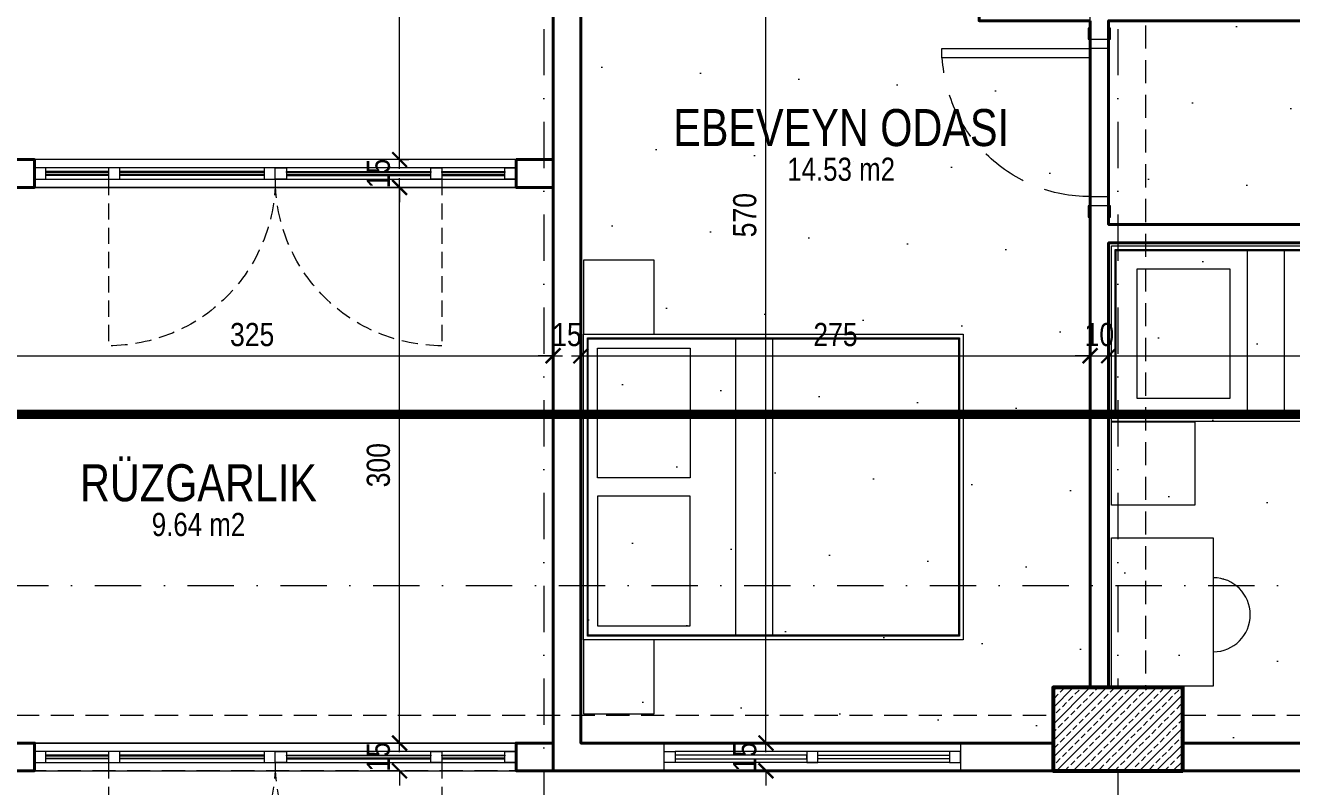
# Model space of a CAD drawing. Header units: centimetres. Extents: x 6300 to 11550, y 0 to 5300.
# Drawn here: x 8410 to 9094, y 1478 to 1889 of the extents above; entities that cross this region are included whole.
import ezdxf
from ezdxf.enums import TextEntityAlignment as Align
from ezdxf.xclip import XClip

# ---------------------------------------------------------------- set-up
doc = ezdxf.new("R2010")
doc.units = ezdxf.units.CM
doc.header["$LTSCALE"] = 100
doc.header["$XCLIPFRAME"] = 0
for name, pattern in [('D BLOK_AKS_NK$0$DASHDOT2', [0.5, 0.25, -0.125, 0, -0.125]), ('D BLOK_KESİT ÇİZGİSİ$0$DASHDOT', [1, 0.5, -0.25, 0, -0.25]), ('D BLOK_STA_NK$0$HIDDEN2', [0.1875, 0.125, -0.0625]), ('D BLOK_ZK$0$HIDDEN2', [0.1875, 0.125, -0.0625]), ('xref_2+1_A3_PLAN$0$HIDDEN', [0.375, 0.25, -0.125])]:
    doc.linetypes.add(name, pattern=pattern)
for name, color, linetype, lineweight in [('D BLOK_AKS_NK$0$MYD - AKS', 8, 'D BLOK_AKS_NK$0$DASHDOT2', 15), ('D BLOK_KESİT ÇİZGİSİ$0$MYD - TEXT-KESIT', 3, 'D BLOK_KESİT ÇİZGİSİ$0$DASHDOT', 18), ('D BLOK_STA_NK$0$MYD - B-H', 37, 'Continuous', 20), ('D BLOK_STA_NK$0$MYD - BA', 6, 'Continuous', 53), ('D BLOK_STA_NK$0$MYD - IZ-1', 8, 'D BLOK_STA_NK$0$HIDDEN2', 20), ('D BLOK_STA_NK$0$MYD - WIPEOUT', 241, 'Continuous', 0), ('D BLOK_ZK$0$MYD - CAM', 3, 'Continuous', 5), ('D BLOK_ZK$0$MYD - CAM-PER', 8, 'Continuous', 15), ('D BLOK_ZK$0$MYD - DIM-IC', 10, 'Continuous', 20), ('D BLOK_ZK$0$MYD - DUVAR', 4, 'Continuous', 40), ('D BLOK_ZK$0$MYD - TEXT', 7, 'Continuous', 20), ('D BLOK_ZK$0$MYD - TEXT-M2', 1, 'Continuous', 20), ('xref_1+1_A2_PLAN$0$MYD - DUVAR', 4, 'Continuous', 40), ('xref_2+1_A3_PLAN$0$MYD - CAM', 3, 'Continuous', 5), ('xref_2+1_A3_PLAN$0$MYD - CAM-PER', 8, 'Continuous', 15), ('xref_2+1_A3_PLAN$0$MYD - DUVAR', 4, 'Continuous', 40), ('xref_2+1_A3_PLAN$0$MYD - GOR-ARKA', 8, 'Continuous', 9), ('xref_2+1_A3_PLAN$0$MYD - KAPI', 2, 'Continuous', 20), ('xref_2+1_A3_PLAN$0$SAA_TEFRİS', 252, 'Continuous', 5), ('xref_2+1_A3_PLAN$0$xref_2+1_A3_PLAN$0$MYD - DUVAR', 4, 'Continuous', 40), ('xref_2+1_A3_TEXT$0$MYD - TEXT', 7, 'Continuous', 20), ('xref_2+1_A3_TEXT$0$MYD - TEXT-M2', 1, 'Continuous', 20)]:
    doc.layers.add(name, color=color, linetype=linetype, lineweight=lineweight)
for name, color, linetype, lineweight, plot in [('D BLOK_ZK$0$MYD - ALAN-NET', 30, 'Continuous', 9, False), ('xref_1+1_A2_PLAN$0$MYD - ALAN-BRUT', 190, 'Continuous', 9, False), ('xref_2+1_A3_TEXT$0$MYD - ALAN-BRUT', 190, 'Continuous', 9, False), ('xref_2+1_A3_TEXT$0$MYD - ALAN-NET', 30, 'Continuous', 9, False)]:
    doc.layers.add(name, color=color, linetype=linetype, lineweight=lineweight, plot=plot)
doc.styles.add('D BLOK_KESİT ÇİZGİSİ$0$MYD_4.00mm', font='ARIALN.TTF', dxfattribs={"height": 40})
doc.styles.add('D BLOK_ZK$0$0ZG_2.50mm_B', font='arial.ttf', dxfattribs={"width": 0.8, "height": 25})
doc.styles.add('D BLOK_ZK$0$0ZG_4.00mm_B', font='arial.ttf', dxfattribs={"width": 0.8, "height": 40})
doc.styles.add('D BLOK_ZK$0$MYD_1.25mm', font='ARIALN.TTF', dxfattribs={"height": 12.5})
doc.styles.add('D BLOK_ZK$0$Standard', font='arial.ttf')
doc.styles.add('xref_2+1_A3_TEXT$0$0ZG_2.50mm_B', font='arial.ttf', dxfattribs={"width": 0.8, "height": 25})
doc.styles.add('xref_2+1_A3_TEXT$0$0ZG_4.00mm_B', font='arial.ttf', dxfattribs={"width": 0.8, "height": 40})
doc.styles.add('xref_2+1_A3_TEXT$0$Standard', font='arial.ttf')
doc.dimstyles.new('D BLOK_ZK$0$MYD_DIM050', dxfattribs={"dimscale": 0, "dimtxt": 12.5, "dimasz": 8, "dimexe": 5, "dimexo": 0, "dimgap": 5, "dimtad": 1, "dimdec": 1, "dimrnd": 0.5, "dimzin": 12, "dimdsep": 46, "dimtxsty": 'D BLOK_ZK$0$MYD_1.25mm', "dimblk": 'D BLOK_ZK$0$_ARCHTICK', "dimcen": 0.09, "dimdle": 5, "dimclrd": 256, "dimclre": 256, "dimclrt": 256, "dimadec": 0, "dimazin": 0, "dimtfac": 1, "dimtdec": 1, "dimtix": 1, "dimtofl": 0, "dimtmove": 2, "dimatfit": 1, "dimldrblk": 'D BLOK_ZK$0$_ARCHTICK', "dimfxl": 30, "dimfxlon": 1, "dimtolj": 1, "dimtzin": 0, "dimlwd": -1, "dimlwe": -1, "dimarcsym": 0})

# ---------------------------------------------------------------- blocks, each defined once
blk = doc.blocks.new('xref_1+1_A2_PLAN')
at = {"layer": 'xref_1+1_A2_PLAN$0$MYD - ALAN-BRUT'}
blk.add_lwpolyline([(908.59, 1041.39), (1578.59, 1041.39), (1578.59, 441.39), (1243.59, 441.39), (1243.59, 361.39), (993.59, 361.39), (993.59, 441.39), (908.59, 441.39)], close=True, dxfattribs=at)
at = {"layer": 'xref_1+1_A2_PLAN$0$MYD - DUVAR'}
blk.add_lwpolyline([(1538.59, 1041.39), (1578.59, 1041.39), (1578.59, 441.39), (908.59, 441.39), (908.59, 1041.39), (1473.59, 1041.39), (1473.59, 1011.39), (1538.59, 1011.39)], close=True, dxfattribs=at)
blk = doc.blocks.new('*U139')
at = {"layer": 'D BLOK_ZK$0$MYD - CAM', "linetype": 'D BLOK_ZK$0$HIDDEN2', "ltscale": 0.7}
for points in [[(40, 7), (40, 97, -0.414214), (130, 7, 10.485491)], [(220, 7), (220, 97, 0.414214), (130, 7, -10.485491)]]:
    blk.add_lwpolyline(points, format="xyb", dxfattribs=at)
at = {"layer": 'D BLOK_ZK$0$MYD - CAM'}
for points in [[(0, 7), (260, 7), (260, 1), (0, 1)], [(0, 7), (6, 7), (6, 1), (0, 1)], [(40, 7), (46, 7), (46, 1), (40, 1)], [(124, 7), (130, 7), (130, 1), (124, 1)], [(136, 7), (130, 7), (130, 1), (136, 1)], [(220, 7), (214, 7), (214, 1), (220, 1)], [(260, 7), (254, 7), (254, 1), (260, 1)], [(260, 7), (254, 7), (254, 1), (260, 1)], [(40, 5.02), (6, 5.02), (6, 4.61), (40, 4.61), (40, 5.02)], [(40, 3.39), (40, 2.99), (6, 2.99), (6, 3.39), (40, 3.39)], [(124, 5.02), (46, 5.02), (46, 4.61), (124, 4.61), (124, 5.02)], [(124, 3.39), (124, 2.99), (46, 2.99), (46, 3.39), (124, 3.39)], [(136, 5.02), (214, 5.02), (214, 4.61), (136, 4.61), (136, 5.02)], [(136, 3.39), (136, 2.99), (214, 2.99), (214, 3.39), (136, 3.39)], [(220, 5.02), (254, 5.02), (254, 4.61), (220, 4.61), (220, 5.02)], [(220, 3.39), (220, 2.99), (254, 2.99), (254, 3.39), (220, 3.39)]]:
    blk.add_lwpolyline(points, close=True, dxfattribs=at)
at = {"layer": 'D BLOK_ZK$0$MYD - CAM-PER'}
blk.add_lwpolyline([(0, -3.5), (0, 11.5), (260, 11.5), (260, -3.5)], close=True, dxfattribs=at)
blk = doc.blocks.new('D BLOK_ZK$0$TAG_MAHAL_01')
at = {"style": 'D BLOK_ZK$0$Standard', "width": 0.65, "flags": 1}
blk.add_attdef('M2', text='', height=20, dxfattribs=at).set_placement((0, 0), align=Align.MIDDLE_RIGHT)
at = {"layer": 'D BLOK_ZK$0$MYD - TEXT', "style": 'D BLOK_ZK$0$0ZG_4.00mm_B', "width": 0.8}
blk.add_attdef('MAHAL_ADI', text='', height=40, dxfattribs=at).set_placement((0, -32.5), align=Align.MIDDLE_CENTER)
at = {"layer": 'D BLOK_ZK$0$MYD - TEXT-M2', "style": 'D BLOK_ZK$0$0ZG_2.50mm_B', "width": 0.8}
blk.add_attdef('MAHAL_M2', text='', height=25, dxfattribs=at).set_placement((0, -77.5), align=Align.MIDDLE_CENTER)
blk = doc.blocks.new('xref_2+1_A3_TEXT$0$TAG_MAHAL_01')
at = {"style": 'xref_2+1_A3_TEXT$0$Standard', "width": 0.65, "flags": 1}
blk.add_attdef('M2', text='', height=20, dxfattribs=at).set_placement((0, 0), align=Align.MIDDLE_RIGHT)
at = {"layer": 'xref_2+1_A3_TEXT$0$MYD - TEXT', "style": 'xref_2+1_A3_TEXT$0$0ZG_4.00mm_B', "width": 0.8}
blk.add_attdef('MAHAL_ADI', text='', height=40, dxfattribs=at).set_placement((0, -32.5), align=Align.MIDDLE_CENTER)
at = {"layer": 'xref_2+1_A3_TEXT$0$MYD - TEXT-M2', "style": 'xref_2+1_A3_TEXT$0$0ZG_2.50mm_B', "width": 0.8}
blk.add_attdef('MAHAL_M2', text='', height=25, dxfattribs=at).set_placement((0, -77.5), align=Align.MIDDLE_CENTER)
blk = doc.blocks.new('xref_2+1_A3_TEXT')
at = {"layer": 'xref_2+1_A3_TEXT$0$MYD - ALAN-NET'}
h = blk.add_hatch(dxfattribs=at)
h.set_pattern_fill('DOTS', color=1, scale=30, angle=60)
h.paths.add_polyline_path([(258.31, 1034.29), (473.31, 1034.29), (473.31, 854.29), (533.31, 854.29), (533.31, 494.29), (513.31, 494.29), (513.31, 464.29), (258.31, 464.29)])
h.paths.add_polyline_path([(753.31, 1009.29), (718.31, 1009.29), (718.31, 1034.29), (578.31, 1034.29), (578.31, 954.29), (483.31, 954.29), (483.31, 864.29), (753.31, 864.29)])
h.paths.add_polyline_path([(768.31, 1009.29), (803.31, 1009.29), (803.31, 1034.29), (893.31, 1034.29), (893.31, 854.29), (768.31, 854.29)])
h.paths.add_polyline_path([(893.31, 1034.29), (924.06, 1034.29), (924.06, 955.04), (932.56, 955.04), (932.56, 1034.29), (1148.31, 1034.29), (1148.31, 974.29), (1173.31, 974.29), (1173.31, 964.29), (1193.31, 964.29), (1193.31, 489.29), (1168.31, 489.29), (1168.31, 464.29), (893.31, 464.29)])
h.paths.add_polyline_path([(543.31, 854.29), (893.31, 854.29), (893.31, 744.29), (543.31, 744.29)])
h.paths.add_polyline_path([(543.31, 734.29), (543.31, 494.29), (583.31, 494.29), (583.31, 464.29), (883.31, 464.29), (883.31, 734.29)])
h.paths.add_polyline_path([(888.31, 449.29), (1128.31, 449.29), (1128.31, 374.29), (888.31, 374.29)])
at = {"layer": 'xref_2+1_A3_TEXT$0$MYD - ALAN-BRUT'}
blk.add_lwpolyline([(243.31, 1049.29), (483.31, 1049.29), (483.31, 964.29), (533.31, 964.29), (533.31, 1049.29), (728.31, 1049.29), (728.31, 1019.29), (793.31, 1019.29), (793.31, 1049.29), (1158.31, 1049.29), (1158.31, 984.29), (1205.81, 984.29), (1205.81, 449.29), (1133.31, 449.29), (1133.31, 369.29), (883.31, 369.29), (883.31, 449.29), (243.31, 449.29)], close=True, dxfattribs=at)
at = {"layer": 'xref_2+1_A3_TEXT$0$MYD - ALAN-NET'}
for points in [[(258.31, 1034.29), (473.31, 1034.29), (473.31, 854.29), (533.31, 854.29), (533.31, 494.29), (513.31, 494.29), (513.31, 464.29), (258.31, 464.29)], [(543.31, 854.29), (893.31, 854.29), (893.31, 744.29), (543.31, 744.29)], [(543.31, 734.29), (543.31, 494.29), (583.31, 494.29), (583.31, 464.29), (883.31, 464.29), (883.31, 734.29)]]:
    blk.add_lwpolyline(points, close=True, dxfattribs=at)
ref = blk.add_blockref('xref_2+1_A3_TEXT$0$TAG_MAHAL_01', (398.85, 812.84), dxfattribs=dict(xscale=0.5, yscale=0.5, zscale=0.5))
ref.add_attrib('MAHAL_ADI', 'EBEVEYN ODASI', dxfattribs={"layer": 'xref_2+1_A3_TEXT$0$MYD - TEXT', "height": 20, "style": 'xref_2+1_A3_TEXT$0$0ZG_4.00mm_B', "width": 0.8}).set_placement((398.85, 796.59), align=Align.MIDDLE_CENTER)
ref.add_attrib('MAHAL_M2', '14.53 m2', dxfattribs={"layer": 'xref_2+1_A3_TEXT$0$MYD - TEXT-M2', "height": 12.5, "style": 'xref_2+1_A3_TEXT$0$0ZG_2.50mm_B', "width": 0.8}).set_placement((398.85, 774.09), align=Align.MIDDLE_CENTER)
blk = doc.blocks.new('xref_2+1_A3_PLAN$0$KAPI - 090')
at = {"layer": 'xref_2+1_A3_PLAN$0$MYD - KAPI', "ltscale": 2}
for points in [[(10, 80), (5, 80), (5, 0), (10, 0), (10, 80)], [(0, 0), (5, 0)], [(85, 0), (90, 0)]]:
    blk.add_lwpolyline(points, dxfattribs=at)
at = {"layer": 'xref_2+1_A3_PLAN$0$MYD - KAPI', "linetype": 'xref_2+1_A3_PLAN$0$HIDDEN'}
blk.add_lwpolyline([(85, 0, 0.396012), (10, 79.84)], format="xyb", dxfattribs=at)
blk = doc.blocks.new('*U480')
at = {"layer": 'xref_2+1_A3_PLAN$0$MYD - GOR-ARKA'}
blk.add_lwpolyline([(5, 0), (85, 0), (85, -10), (5, -10)], close=True, dxfattribs=at)
at = {"layer": 'xref_2+1_A3_PLAN$0$MYD - KAPI'}
for points in [[(5, -10), (5, 0), (-6, 0), (-6, 1), (-6, 1), (0, 1), (0, -11), (-6, -11), (-6, -10)], [(90, -11), (90, 1), (96, 1), (96, 0), (85, 0), (85, -10), (96, -10), (96, -11)]]:
    blk.add_lwpolyline(points, close=True, dxfattribs=at)
blk.add_blockref('xref_2+1_A3_PLAN$0$KAPI - 090', (0, 0), dxfattribs=at)
blk = doc.blocks.new('xref_2+1_A3_PLAN$0$Pencere - 160x20')
at = {"layer": 'xref_2+1_A3_PLAN$0$MYD - CAM'}
for points in [[(6, -10.5), (6, -4.5), (0, -4.5), (0, -10.5), (6, -10.5)], [(83, -10.5), (83, -4.5), (77, -4.5), (77, -10.5), (83, -10.5)], [(154, -10.5), (154, -4.5), (160, -4.5), (160, -10.5), (154, -10.5)]]:
    blk.add_lwpolyline(points, dxfattribs=at)
for points in [[(6, -8.5), (6, -6.5), (77, -6.5), (77, -8.5)], [(154, -8.5), (154, -6.5), (83, -6.5), (83, -8.5)]]:
    blk.add_lwpolyline(points, close=True, dxfattribs=at)
at = {"layer": 'xref_2+1_A3_PLAN$0$MYD - CAM-PER'}
blk.add_lwpolyline([(0, 0), (160, 0), (160, -15), (0, -15)], close=True, dxfattribs=at)
for points in [[(6, -4.5), (154, -4.5)], [(6, -10.5), (154, -10.5)]]:
    blk.add_lwpolyline(points, dxfattribs=at)
blk = doc.blocks.new('xref_2+1_A3_PLAN$0$yatak 160x200')
at = {"layer": 'xref_2+1_A3_PLAN$0$SAA_TEFRİS', "elevation": 0}
for points in [[(72993.6, -55381.27), (72993.6, -55546.27), (73198.6, -55546.27), (73198.6, -55381.27)], [(72995.6, -55383.27), (72995.6, -55544.27), (73196.6, -55544.27), (73196.6, -55383.27)], [(72996.1, -55383.77), (72996.1, -55543.77), (73196.1, -55543.77), (73196.1, -55383.77)], [(73141.1, -55458.77), (73191.1, -55458.77), (73191.1, -55388.77), (73141.1, -55388.77)], [(73141.1, -55468.77), (73191.1, -55468.77), (73191.1, -55538.77), (73141.1, -55538.77)]]:
    blk.add_lwpolyline(points, close=True, dxfattribs=at)
for points in [[(73096.65, -55383.77), (73096.65, -55543.77)], [(73116.65, -55383.77), (73116.65, -55543.77)]]:
    blk.add_lwpolyline(points, dxfattribs=at)
blk = doc.blocks.new('xref_2+1_A3_PLAN$0$YATAK_90X190')
at = {"layer": 'xref_2+1_A3_PLAN$0$SAA_TEFRİS', "elevation": 0}
for points in [[(72351.6, -55465.77), (72446.6, -55465.77), (72446.6, -55270.77), (72351.6, -55270.77)], [(72353.6, -55463.77), (72444.6, -55463.77), (72444.6, -55272.77), (72353.6, -55272.77)], [(72354.1, -55463.27), (72444.1, -55463.27), (72444.1, -55273.27), (72354.1, -55273.27)], [(72364.1, -55451.77), (72434.1, -55451.77), (72434.1, -55401.77), (72364.1, -55401.77)]]:
    blk.add_lwpolyline(points, close=True, dxfattribs=at)
for points in [[(72354.1, -55372.27), (72444.1, -55372.27)], [(72354.1, -55392.27), (72444.1, -55392.27)]]:
    blk.add_lwpolyline(points, dxfattribs=at)
blk = doc.blocks.new('xref_2+1_A3_PLAN')
at = {"layer": 'xref_2+1_A3_PLAN$0$MYD - DUVAR'}
for points in [[(728.31, 1049.29), (243.31, 1049.29), (243.31, 449.29), (1218.31, 449.29), (1218.31, 1049.29), (793.31, 1049.29), (793.31, 1019.29), (728.31, 1019.29)], [(533.31, 854.29), (533.31, 464.29), (258.31, 464.29), (258.31, 1034.29), (473.31, 1034.29), (473.31, 854.29)], [(543.31, 464.29), (883.31, 464.29), (883.31, 734.29), (543.31, 734.29)]]:
    blk.add_lwpolyline(points, close=True, dxfattribs=at)
at = {"layer": 'xref_2+1_A3_PLAN$0$SAA_TEFRİS'}
for points in [[(259.81, 725.01), (259.81, 685.01), (297.81, 685.01), (297.81, 725.01)], [(589.81, 592.79), (544.81, 592.79), (544.81, 637.79), (589.81, 637.79)], [(544.81, 575.04), (599.81, 575.04), (599.81, 495.04), (544.81, 495.04)], [(259.81, 520.01), (259.81, 480.01), (297.81, 480.01), (297.81, 520.01)]]:
    blk.add_lwpolyline(points, close=True, dxfattribs=at)
blk.add_arc((599.81, 533.54), 20, 270, 90, dxfattribs=at)
at = {"layer": 'xref_2+1_A3_PLAN$0$xref_2+1_A3_PLAN$0$MYD - DUVAR'}
blk.add_lwpolyline([(924.06, 1034.29), (924.06, 955.04), (932.56, 955.04), (932.56, 1034.29), (1148.31, 1034.29), (1148.31, 974.29), (1193.31, 974.29), (1193.31, 464.29), (893.31, 464.29), (893.31, 744.29), (543.31, 744.29), (543.31, 854.29), (768.31, 854.29), (768.31, 1009.29), (803.31, 1009.29), (803.31, 1034.29), (924.06, 1034.29)], dxfattribs=at)
at = {"layer": 'xref_2+1_A3_PLAN$0$MYD - CAM', "rotation": 180}
blk.add_blockref('xref_2+1_A3_PLAN$0$Pencere - 160x20', (463.31, 449.29), dxfattribs=at)
at = {"layer": 'xref_2+1_A3_PLAN$0$MYD - KAPI', "xscale": -1, "rotation": 90}
blk.add_blockref('*U480', (533.31, 844.29), dxfattribs=at)
at = {"layer": 'xref_2+1_A3_PLAN$0$SAA_TEFRİS', "xscale": -1, "rotation": 269.9999999999998}
blk.add_blockref('xref_2+1_A3_PLAN$0$YATAK_90X190', (56010.58, -71713.8, 0), dxfattribs=at)
at = {"layer": 'xref_2+1_A3_PLAN$0$SAA_TEFRİS', "xscale": -1}
blk.add_blockref('xref_2+1_A3_PLAN$0$yatak 160x200', (73458.4, 56066.29, 0), dxfattribs=at)
blk = doc.blocks.new('D BLOK_STA_NK')
blk.add_wipeout([(2735.11, 1531.42), (2665.11, 1531.42), (2665.11, 1486.42), (2735.11, 1486.42)]).dxf.layer = 'D BLOK_STA_NK$0$MYD - WIPEOUT'
at = {"layer": 'D BLOK_STA_NK$0$MYD - B-H'}
h = blk.add_hatch(dxfattribs=at)
h.set_pattern_fill('ANSI33', color=256)
h.paths.add_polyline_path([(2735.11, 1486.42), (2735.11, 1531.42), (2665.11, 1531.42), (2665.11, 1486.42)])
at = {"layer": 'D BLOK_STA_NK$0$MYD - BA'}
blk.add_lwpolyline([(2735.11, 1486.42), (2735.11, 1531.42), (2665.11, 1531.42), (2665.11, 1486.42)], close=True, dxfattribs=at)
at = {"layer": 'D BLOK_STA_NK$0$MYD - IZ-1', "color": 215, "true_color": 0xa953a0}
for points in [[(2685.11, 1531.42), (2685.11, 2001.42), (2715.11, 2001.42), (2715.11, 1531.42)], [(2105.11, 1516.42), (2665.11, 1516.42), (2665.11, 1486.42), (2105.11, 1486.42)], [(2735.11, 1516.42), (3320.11, 1516.42), (3320.11, 1486.42), (2735.11, 1486.42)]]:
    blk.add_lwpolyline(points, close=True, dxfattribs=at)
blk = doc.blocks.new('D BLOK_AKS_NK')
at = {"layer": 'D BLOK_AKS_NK$0$MYD - AKS'}
for points in [[(2390.11, 3540.24), (2390.11, 942.88)], [(2700.11, 3540.24), (2700.11, 942.88)], [(193.78, 1586.42), (4534.65, 1586.42)], [(193.78, 1486.42), (4534.65, 1486.42)]]:
    blk.add_lwpolyline(points, dxfattribs=at)
blk = doc.blocks.new('*U561')
at = {"layer": 'D BLOK_KESİT ÇİZGİSİ$0$MYD - TEXT-KESIT', "ltscale": 0.4, "const_width": 5}
blk.add_lwpolyline([(0, -4339.09), (0, -4249.09), (70, -4179.24), (0, -4109.09), (0, -330), (70, -260), (0, -190), (0, -100)], dxfattribs=at)
at = {"layer": 'D BLOK_KESİT ÇİZGİSİ$0$MYD - TEXT-KESIT', "color": 3, "style": 'D BLOK_KESİT ÇİZGİSİ$0$MYD_4.00mm'}
for tag, p in [('KESIT_ADI', (0, -50)), ('KESIT_ADI2', (0, -4389.09))]:
    blk.add_attdef(tag, text='', height=40, dxfattribs=at).set_placement(p, align=Align.MIDDLE_CENTER)
blk = doc.blocks.new('D BLOK_KESİT ÇİZGİSİ')
at = {"rotation": 90}
blk.add_blockref('*U561', (127.37, 1678.85), dxfattribs=at)
blk = doc.blocks.new('D BLOK_ZK$0$_ARCHTICK')
at = {"color": 0, "linetype": 'ByBlock', "const_width": 0.15}
blk.add_lwpolyline([(-0.5, -0.5), (0.5, 0.5)], dxfattribs=at)
blk = doc.blocks.new('*D193')
at = {"layer": 'D BLOK_ZK$0$MYD - DIM-IC', "transparency": 16777216}
for p, q in [((2312.2, 1501.42), (2312.2, 1509.42)), ((2312.2, 1501.42), (2307.2, 1501.42)), ((2312.2, 1486.42), (2307.2, 1486.42)), ((2312.2, 1486.42), (2312.2, 1478.42))]:
    blk.add_line(p, q, dxfattribs=at)
at = {"layer": 'Defpoints', "color": 0, "transparency": 16777216}
for p in [(2312.2, 1501.42), (2312.2, 1501.42), (2312.2, 1486.42)]:
    blk.add_point(p, dxfattribs=at)
at = {"layer": 'D BLOK_ZK$0$MYD - DIM-IC', "transparency": 16777216, "xscale": 8, "yscale": 8, "zscale": 8}
for p, rotation in [((2312.2, 1501.42), 270), ((2312.2, 1486.42), 90)]:
    blk.add_blockref('D BLOK_ZK$0$_ARCHTICK', p, dxfattribs=dict(at, rotation=rotation))
at = {"layer": 'D BLOK_ZK$0$MYD - DIM-IC', "transparency": 16777216, "insert": (2300.82, 1493.92), "char_height": 12.5, "attachment_point": 5, "rotation": 90, "style": 'D BLOK_ZK$0$MYD_1.25mm'}
blk.add_mtext('\\A1;15', dxfattribs=at)
blk = doc.blocks.new('*D194')
at = {"layer": 'D BLOK_ZK$0$MYD - DIM-IC', "transparency": 16777216}
for p, q in [((2312.2, 1496.42), (2312.2, 1806.42)), ((2312.2, 1801.42), (2317.2, 1801.42)), ((2312.2, 1501.42), (2317.2, 1501.42))]:
    blk.add_line(p, q, dxfattribs=at)
at = {"layer": 'Defpoints', "color": 0, "transparency": 16777216}
for p in [(2312.2, 1801.42), (2312.2, 1801.42), (2312.2, 1501.42)]:
    blk.add_point(p, dxfattribs=at)
at = {"layer": 'D BLOK_ZK$0$MYD - DIM-IC', "transparency": 16777216, "xscale": 8, "yscale": 8, "zscale": 8}
for p, rotation in [((2312.2, 1801.42), 90), ((2312.2, 1501.42), 270)]:
    blk.add_blockref('D BLOK_ZK$0$_ARCHTICK', p, dxfattribs=dict(at, rotation=rotation))
at = {"layer": 'D BLOK_ZK$0$MYD - DIM-IC', "transparency": 16777216, "insert": (2300.82, 1651.42), "char_height": 12.5, "attachment_point": 5, "rotation": 90, "style": 'D BLOK_ZK$0$MYD_1.25mm'}
blk.add_mtext('\\A1;300', dxfattribs=at)
blk = doc.blocks.new('*D195')
at = {"layer": 'D BLOK_ZK$0$MYD - DIM-IC', "transparency": 16777216}
for p, q in [((2312.2, 1816.42), (2312.2, 1824.42)), ((2312.2, 1816.42), (2317.2, 1816.42)), ((2312.2, 1801.42), (2317.2, 1801.42)), ((2312.2, 1801.42), (2312.2, 1793.42))]:
    blk.add_line(p, q, dxfattribs=at)
at = {"layer": 'Defpoints', "color": 0, "transparency": 16777216}
for p in [(2312.2, 1816.42), (2312.2, 1816.42), (2312.2, 1801.42)]:
    blk.add_point(p, dxfattribs=at)
at = {"layer": 'D BLOK_ZK$0$MYD - DIM-IC', "transparency": 16777216, "xscale": 8, "yscale": 8, "zscale": 8}
for p, rotation in [((2312.2, 1816.42), 270), ((2312.2, 1801.42), 90)]:
    blk.add_blockref('D BLOK_ZK$0$_ARCHTICK', p, dxfattribs=dict(at, rotation=rotation))
at = {"layer": 'D BLOK_ZK$0$MYD - DIM-IC', "transparency": 16777216, "insert": (2300.82, 1808.92), "char_height": 12.5, "attachment_point": 5, "rotation": 90, "style": 'D BLOK_ZK$0$MYD_1.25mm'}
blk.add_mtext('\\A1;15', dxfattribs=at)
blk = doc.blocks.new('*D196')
at = {"layer": 'D BLOK_ZK$0$MYD - DIM-IC', "transparency": 16777216}
for p, q in [((2312.2, 1811.42), (2312.2, 2246.42)), ((2312.2, 2241.42), (2317.2, 2241.42)), ((2312.2, 1816.42), (2317.2, 1816.42))]:
    blk.add_line(p, q, dxfattribs=at)
at = {"layer": 'Defpoints', "color": 0, "transparency": 16777216}
for p in [(2312.2, 2241.42), (2312.2, 2241.42), (2312.2, 1816.42)]:
    blk.add_point(p, dxfattribs=at)
at = {"layer": 'D BLOK_ZK$0$MYD - DIM-IC', "transparency": 16777216, "xscale": 8, "yscale": 8, "zscale": 8}
for p, rotation in [((2312.2, 2241.42), 90), ((2312.2, 1816.42), 270)]:
    blk.add_blockref('D BLOK_ZK$0$_ARCHTICK', p, dxfattribs=dict(at, rotation=rotation))
at = {"layer": 'D BLOK_ZK$0$MYD - DIM-IC', "transparency": 16777216, "insert": (2300.82, 2028.92), "char_height": 12.5, "attachment_point": 5, "rotation": 90, "style": 'D BLOK_ZK$0$MYD_1.25mm'}
blk.add_mtext('\\A1;425', dxfattribs=at)
blk = doc.blocks.new('*D202')
at = {"layer": 'D BLOK_ZK$0$MYD - DIM-IC', "transparency": 16777216}
for p, q in [((2510.06, 1501.42), (2510.06, 1509.42)), ((2510.06, 1501.42), (2505.06, 1501.42)), ((2510.06, 1486.42), (2505.06, 1486.42)), ((2510.06, 1486.42), (2510.06, 1478.42))]:
    blk.add_line(p, q, dxfattribs=at)
at = {"layer": 'Defpoints', "color": 0, "transparency": 16777216}
for p in [(2510.06, 1501.42), (2510.06, 1501.42), (2510.06, 1486.42)]:
    blk.add_point(p, dxfattribs=at)
at = {"layer": 'D BLOK_ZK$0$MYD - DIM-IC', "transparency": 16777216, "xscale": 8, "yscale": 8, "zscale": 8}
for p, rotation in [((2510.06, 1501.42), 270), ((2510.06, 1486.42), 90)]:
    blk.add_blockref('D BLOK_ZK$0$_ARCHTICK', p, dxfattribs=dict(at, rotation=rotation))
at = {"layer": 'D BLOK_ZK$0$MYD - DIM-IC', "transparency": 16777216, "insert": (2498.68, 1493.92), "char_height": 12.5, "attachment_point": 5, "rotation": 90, "style": 'D BLOK_ZK$0$MYD_1.25mm'}
blk.add_mtext('\\A1;15', dxfattribs=at)
blk = doc.blocks.new('*D203')
at = {"layer": 'D BLOK_ZK$0$MYD - DIM-IC', "transparency": 16777216}
for p, q in [((2510.06, 1496.42), (2510.06, 2076.42)), ((2510.06, 2071.42), (2515.06, 2071.42)), ((2510.06, 1501.42), (2515.06, 1501.42))]:
    blk.add_line(p, q, dxfattribs=at)
at = {"layer": 'Defpoints', "color": 0, "transparency": 16777216}
for p in [(2510.06, 2071.42), (2510.06, 2071.42), (2510.06, 1501.42)]:
    blk.add_point(p, dxfattribs=at)
at = {"layer": 'D BLOK_ZK$0$MYD - DIM-IC', "transparency": 16777216, "xscale": 8, "yscale": 8, "zscale": 8}
for p, rotation in [((2510.06, 2071.42), 90), ((2510.06, 1501.42), 270)]:
    blk.add_blockref('D BLOK_ZK$0$_ARCHTICK', p, dxfattribs=dict(at, rotation=rotation))
at = {"layer": 'D BLOK_ZK$0$MYD - DIM-IC', "transparency": 16777216, "insert": (2498.68, 1786.42), "char_height": 12.5, "attachment_point": 5, "rotation": 90, "style": 'D BLOK_ZK$0$MYD_1.25mm'}
blk.add_mtext('\\A1;570', dxfattribs=at)
blk = doc.blocks.new('*D262')
at = {"layer": 'D BLOK_ZK$0$MYD - DIM-IC', "transparency": 16777216}
for p, q in [((2065.11, 1710.5), (2400.11, 1710.5)), ((2070.11, 1710.5), (2070.11, 1705.5)), ((2395.11, 1710.5), (2395.11, 1715.5))]:
    blk.add_line(p, q, dxfattribs=at)
at = {"layer": 'Defpoints', "color": 0, "transparency": 16777216}
for p in [(2070.11, 1710.5), (2395.11, 1710.5), (2395.11, 1710.5)]:
    blk.add_point(p, dxfattribs=at)
at = {"layer": 'D BLOK_ZK$0$MYD - DIM-IC', "transparency": 16777216, "xscale": 8, "yscale": 8, "zscale": 8, "rotation": 180}
blk.add_blockref('D BLOK_ZK$0$_ARCHTICK', (2070.11, 1710.5), dxfattribs=at)
at = {"layer": 'D BLOK_ZK$0$MYD - DIM-IC', "transparency": 16777216, "xscale": 8, "yscale": 8, "zscale": 8}
blk.add_blockref('D BLOK_ZK$0$_ARCHTICK', (2395.11, 1710.5), dxfattribs=at)
at = {"layer": 'D BLOK_ZK$0$MYD - DIM-IC', "transparency": 16777216, "insert": (2232.61, 1721.89), "char_height": 12.5, "attachment_point": 5, "style": 'D BLOK_ZK$0$MYD_1.25mm'}
blk.add_mtext('\\A1;325', dxfattribs=at)
blk = doc.blocks.new('*D263')
at = {"layer": 'D BLOK_ZK$0$MYD - DIM-IC', "transparency": 16777216}
for p, q in [((2395.11, 1710.5), (2387.11, 1710.5)), ((2395.11, 1710.5), (2395.11, 1715.5)), ((2410.11, 1710.5), (2410.11, 1715.5)), ((2410.11, 1710.5), (2418.11, 1710.5))]:
    blk.add_line(p, q, dxfattribs=at)
at = {"layer": 'Defpoints', "color": 0, "transparency": 16777216}
for p in [(2395.11, 1710.5), (2410.11, 1710.5), (2410.11, 1710.5)]:
    blk.add_point(p, dxfattribs=at)
at = {"layer": 'D BLOK_ZK$0$MYD - DIM-IC', "transparency": 16777216, "xscale": 8, "yscale": 8, "zscale": 8}
blk.add_blockref('D BLOK_ZK$0$_ARCHTICK', (2395.11, 1710.5), dxfattribs=at)
at = {"layer": 'D BLOK_ZK$0$MYD - DIM-IC', "transparency": 16777216, "xscale": 8, "yscale": 8, "zscale": 8, "rotation": 180}
blk.add_blockref('D BLOK_ZK$0$_ARCHTICK', (2410.11, 1710.5), dxfattribs=at)
at = {"layer": 'D BLOK_ZK$0$MYD - DIM-IC', "transparency": 16777216, "insert": (2402.61, 1721.89), "char_height": 12.5, "attachment_point": 5, "style": 'D BLOK_ZK$0$MYD_1.25mm'}
blk.add_mtext('\\A1;15', dxfattribs=at)
blk = doc.blocks.new('*D264')
at = {"layer": 'D BLOK_ZK$0$MYD - DIM-IC', "transparency": 16777216}
for p, q in [((2405.11, 1710.5), (2690.11, 1710.5)), ((2410.11, 1710.5), (2410.11, 1715.5)), ((2685.11, 1710.5), (2685.11, 1715.5))]:
    blk.add_line(p, q, dxfattribs=at)
at = {"layer": 'Defpoints', "color": 0, "transparency": 16777216}
for p in [(2410.11, 1710.5), (2685.11, 1710.5), (2685.11, 1710.5)]:
    blk.add_point(p, dxfattribs=at)
at = {"layer": 'D BLOK_ZK$0$MYD - DIM-IC', "transparency": 16777216, "xscale": 8, "yscale": 8, "zscale": 8, "rotation": 180}
blk.add_blockref('D BLOK_ZK$0$_ARCHTICK', (2410.11, 1710.5), dxfattribs=at)
at = {"layer": 'D BLOK_ZK$0$MYD - DIM-IC', "transparency": 16777216, "xscale": 8, "yscale": 8, "zscale": 8}
blk.add_blockref('D BLOK_ZK$0$_ARCHTICK', (2685.11, 1710.5), dxfattribs=at)
at = {"layer": 'D BLOK_ZK$0$MYD - DIM-IC', "transparency": 16777216, "insert": (2547.61, 1721.89), "char_height": 12.5, "attachment_point": 5, "style": 'D BLOK_ZK$0$MYD_1.25mm'}
blk.add_mtext('\\A1;275', dxfattribs=at)
blk = doc.blocks.new('*D265')
at = {"layer": 'D BLOK_ZK$0$MYD - DIM-IC', "transparency": 16777216}
for p, q in [((2685.11, 1710.5), (2677.11, 1710.5)), ((2685.11, 1710.5), (2685.11, 1715.5)), ((2695.11, 1710.5), (2695.11, 1715.5)), ((2695.11, 1710.5), (2703.11, 1710.5))]:
    blk.add_line(p, q, dxfattribs=at)
at = {"layer": 'Defpoints', "color": 0, "transparency": 16777216}
for p in [(2685.11, 1710.5), (2695.11, 1710.5), (2695.11, 1710.5)]:
    blk.add_point(p, dxfattribs=at)
at = {"layer": 'D BLOK_ZK$0$MYD - DIM-IC', "transparency": 16777216, "xscale": 8, "yscale": 8, "zscale": 8}
blk.add_blockref('D BLOK_ZK$0$_ARCHTICK', (2685.11, 1710.5), dxfattribs=at)
at = {"layer": 'D BLOK_ZK$0$MYD - DIM-IC', "transparency": 16777216, "xscale": 8, "yscale": 8, "zscale": 8, "rotation": 180}
blk.add_blockref('D BLOK_ZK$0$_ARCHTICK', (2695.11, 1710.5), dxfattribs=at)
at = {"layer": 'D BLOK_ZK$0$MYD - DIM-IC', "transparency": 16777216, "insert": (2690.11, 1721.89), "char_height": 12.5, "attachment_point": 5, "style": 'D BLOK_ZK$0$MYD_1.25mm'}
blk.add_mtext('\\A1;10', dxfattribs=at)
blk = doc.blocks.new('*D266')
at = {"layer": 'D BLOK_ZK$0$MYD - DIM-IC', "transparency": 16777216}
for p, q in [((2690.11, 1710.5), (3040.11, 1710.5)), ((2695.11, 1710.5), (2695.11, 1715.5)), ((3035.11, 1710.5), (3035.11, 1715.5))]:
    blk.add_line(p, q, dxfattribs=at)
at = {"layer": 'Defpoints', "color": 0, "transparency": 16777216}
for p in [(2695.11, 1710.5), (3035.11, 1710.5), (3035.11, 1710.5)]:
    blk.add_point(p, dxfattribs=at)
at = {"layer": 'D BLOK_ZK$0$MYD - DIM-IC', "transparency": 16777216, "xscale": 8, "yscale": 8, "zscale": 8, "rotation": 180}
blk.add_blockref('D BLOK_ZK$0$_ARCHTICK', (2695.11, 1710.5), dxfattribs=at)
at = {"layer": 'D BLOK_ZK$0$MYD - DIM-IC', "transparency": 16777216, "xscale": 8, "yscale": 8, "zscale": 8}
blk.add_blockref('D BLOK_ZK$0$_ARCHTICK', (3035.11, 1710.5), dxfattribs=at)
at = {"layer": 'D BLOK_ZK$0$MYD - DIM-IC', "transparency": 16777216, "insert": (2865.11, 1721.89), "char_height": 12.5, "attachment_point": 5, "style": 'D BLOK_ZK$0$MYD_1.25mm'}
blk.add_mtext('\\A1;340', dxfattribs=at)
blk = doc.blocks.new('D BLOK_ZK')
at = {"layer": 'D BLOK_ZK$0$MYD - DUVAR'}
for points in [[(2070.11, 2026.42), (2070.11, 1816.42), (2115.11, 1816.42), (2115.11, 1801.42), (2070.11, 1801.42), (2070.11, 1526.42)], [(2375.11, 1816.42), (2395.11, 1816.42), (2395.11, 1801.42), (2375.11, 1801.42), (2375.11, 1816.42)]]:
    blk.add_lwpolyline(points, dxfattribs=at)
for points in [[(2095.11, 1486.42), (2095.11, 1501.42), (2115.11, 1501.42), (2115.11, 1486.42)], [(2395.11, 1486.42), (2395.11, 1501.42), (2375.11, 1501.42), (2375.11, 1486.42)]]:
    blk.add_lwpolyline(points, close=True, dxfattribs=at)
for name in ['D BLOK_KESİT ÇİZGİSİ', 'D BLOK_AKS_NK']:
    blk.add_blockref(name, (0, 0))
ref = blk.add_blockref('xref_1+1_A2_PLAN', (1146.53, 1045.03))
XClip(ref).set_block_clipping_path([(176.2176028409, 273.2334127331), (932.0023244601, 1188.8997117804)])
ref = blk.add_blockref('xref_2+1_A3_PLAN', (2151.81, 1037.13))
XClip(ref).set_block_clipping_path([(170.6560630031, 77.1141084364), (1282.1813833663, 1139.0667021885)])
at = {"xscale": -1, "rotation": 180}
for p in [(2115.11, 1812.92), (2115.11, 1497.92)]:
    blk.add_blockref('*U139', p, dxfattribs=at)
ref = blk.add_blockref('D BLOK_ZK$0$TAG_MAHAL_01', (2203.63, 1658.18), dxfattribs=dict(xscale=0.5, yscale=0.5, zscale=0.5))
ref.add_attrib('MAHAL_ADI', 'RÜZGARLIK', dxfattribs={"layer": 'D BLOK_ZK$0$MYD - TEXT', "height": 20, "style": 'D BLOK_ZK$0$0ZG_4.00mm_B', "width": 0.8}).set_placement((2203.63, 1641.93), align=Align.MIDDLE_CENTER)
ref.add_attrib('MAHAL_M2', '9.64 m2', dxfattribs={"layer": 'D BLOK_ZK$0$MYD - TEXT-M2', "height": 12.5, "style": 'D BLOK_ZK$0$0ZG_2.50mm_B', "width": 0.8}).set_placement((2203.63, 1619.43), align=Align.MIDDLE_CENTER)
blk.add_blockref('D BLOK_STA_NK', (0, 0))
at = {"layer": 'D BLOK_ZK$0$MYD - ALAN-NET'}
for points in [[(1105.11, 2226.42), (2180.11, 2226.42), (2180.11, 2241.42), (2600.11, 2241.42), (2600.11, 2226.42), (3215.11, 2226.42), (3215.11, 2371.42), (3340.11, 2371.42), (3340.11, 2226.42), (3675.11, 2226.42), (3675.11, 2086.42), (2395.11, 2086.42), (2395.11, 1816.42), (2070.11, 1816.42), (2070.11, 2001.42), (2100.11, 2001.42), (2100.11, 2086.42), (1105.11, 2086.42)], [(2395.11, 1501.42), (2395.11, 1801.42), (2070.11, 1801.42), (2070.11, 1531.42), (2105.11, 1531.42), (2105.11, 1501.42)]]:
    blk.add_lwpolyline(points, close=True, dxfattribs=at)
ref = blk.add_blockref('xref_2+1_A3_TEXT', (2151.81, 1037.13))
XClip(ref).set_block_clipping_path([(212.5453472479, 112.1623110182), (1309.6887606083, 1162.1645358885)])
at = {"layer": 'D BLOK_ZK$0$MYD - DIM-IC'}
for base, p1, p2, picture, middle in [((2312.2, 2241.42), (2312.2, 1816.42), (2312.2, 2241.42), '*D196', (2300.82, 2028.92)), ((2510.06, 2071.42), (2510.06, 1501.42), (2510.06, 2071.42), '*D203', (2498.68, 1786.42)), ((2312.2, 1816.42), (2312.2, 1801.42), (2312.2, 1816.42), '*D195', (2300.82, 1808.92)), ((2312.2, 1801.42), (2312.2, 1501.42), (2312.2, 1801.42), '*D194', (2300.82, 1651.42)), ((2312.2, 1501.42), (2312.2, 1486.42), (2312.2, 1501.42), '*D193', (2300.82, 1493.92)), ((2510.06, 1501.42), (2510.06, 1486.42), (2510.06, 1501.42), '*D202', (2498.68, 1493.92))]:
    dim = blk.add_linear_dim(base=base, p1=p1, p2=p2, angle=90, dimstyle='D BLOK_ZK$0$MYD_DIM050', override={"dimscale": 1}, dxfattribs=at)
    dim.commit()
    dim.dimension.update_dxf_attribs({"geometry": picture, "text_midpoint": middle})
for base, p1, p2, picture, middle in [((2395.11, 1710.5), (2070.11, 1710.5), (2395.11, 1710.5), '*D262', (2232.61, 1721.89)), ((2410.11, 1710.5), (2395.11, 1710.5), (2410.11, 1710.5), '*D263', (2402.61, 1721.89)), ((2685.11, 1710.5), (2410.11, 1710.5), (2685.11, 1710.5), '*D264', (2547.61, 1721.89)), ((2695.11, 1710.5), (2685.11, 1710.5), (2695.11, 1710.5), '*D265', (2690.11, 1721.89)), ((3035.11, 1710.5), (2695.11, 1710.5), (3035.11, 1710.5), '*D266', (2865.11, 1721.89))]:
    dim = blk.add_linear_dim(base=base, p1=p1, p2=p2, dimstyle='D BLOK_ZK$0$MYD_DIM050', override={"dimscale": 1}, dxfattribs=at)
    dim.commit()
    dim.dimension.update_dxf_attribs({"geometry": picture, "text_midpoint": middle})

msp = doc.modelspace()

# ---------------------------------------------------------------- block references
ref = msp.add_blockref('D BLOK_ZK', (6300, 0))
XClip(ref).set_block_clipping_path([(24.9999999999, 25.0000000598), (4724.9999999999, 4424.0000000001)])

doc.saveas('drawing.dxf')
